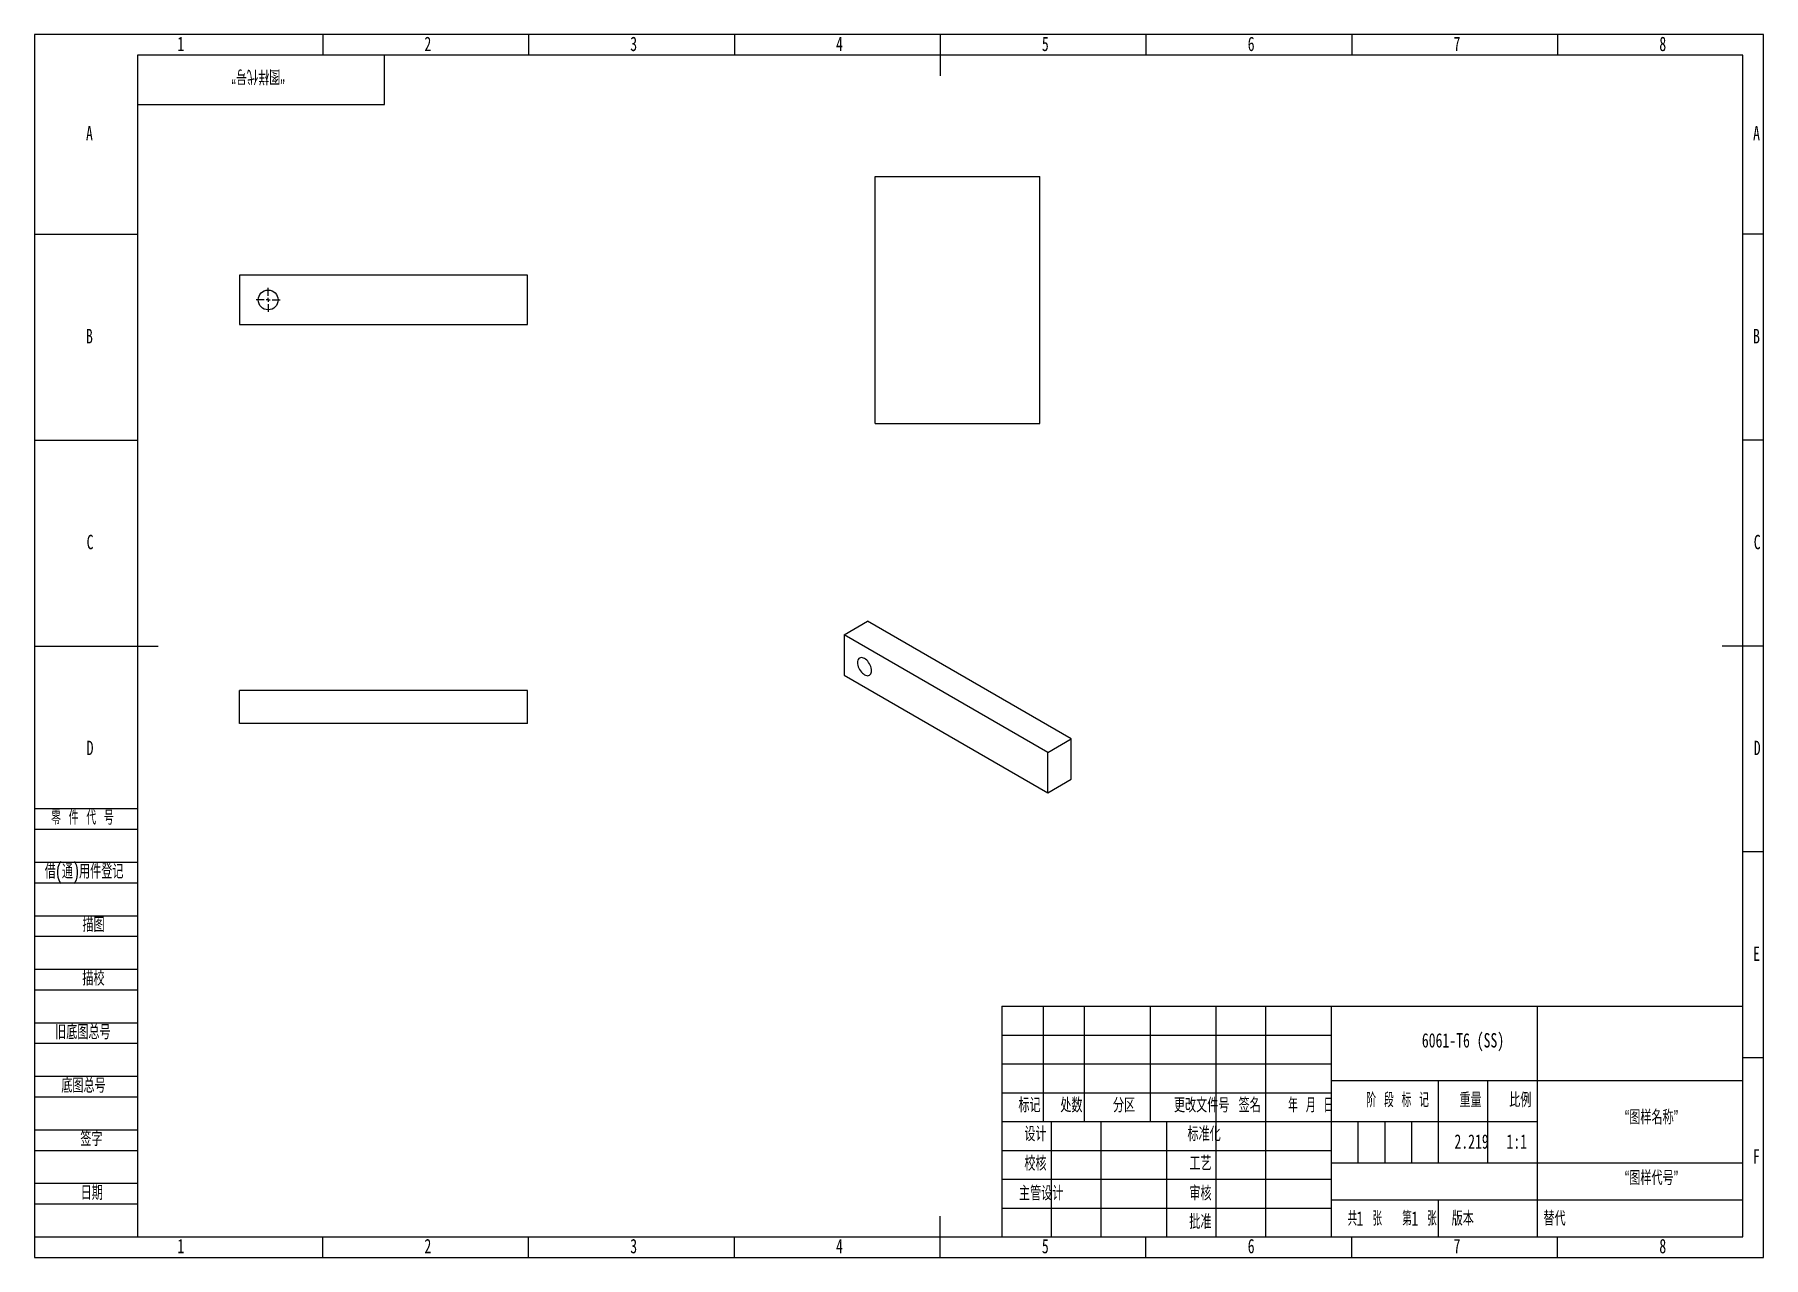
# Model space of a CAD drawing. Header units: millimetres. Extents: x 0 to 420, y 0 to 297.
import ezdxf

# ---------------------------------------------------------------- set-up
doc = ezdxf.new("R2010")
doc.units = ezdxf.units.MM
for name, color, linetype in [('10', 7, 'Continuous'), ('5', 7, 'Continuous'), ('9', 7, 'Continuous'), ('SLD-0', 7, 'Continuous')]:
    doc.layers.add(name, color=color, linetype=linetype)
doc.styles.add('SLDTEXTSTYLE0', font='TXT', dxfattribs={"width": 0.7, "bigfont": 'bigfont'})
doc.styles.add('SLDTEXTSTYLE1', font='TXT', dxfattribs={"width": 0.62, "bigfont": 'bigfont'})
doc.styles.add('SLDTEXTSTYLE2', font='TXT', dxfattribs={"width": 0.614286, "bigfont": 'bigfont'})
doc.styles.add('SLDTEXTSTYLE3', font='TXT', dxfattribs={"width": 0.6, "bigfont": 'bigfont'})
doc.styles.add('SLDTEXTSTYLE4', font='TXT', dxfattribs={"width": 0.7})

# ---------------------------------------------------------------- blocks, each defined once
blk = doc.blocks.new('SW_CENTERMARKSYMBOL_0')
at = {"layer": '10', "color": 0}
for p, q in [((-1, 0), (-2.9, 0)), ((0, 0), (-0.5, 0)), ((0, 1), (0, 2.9)), ((0, 0), (0, 0.5)), ((0, 0), (0, -0.5)), ((0, 0), (0.5, 0)), ((1, 0), (2.9, 0)), ((0, -1), (0, -2.9))]:
    blk.add_line(p, q, dxfattribs=at)

msp = doc.modelspace()

# ---------------------------------------------------------------- linework, layer by layer
at = {"color": 7, "linetype": 'Continuous', "lineweight": 25}
for p, q in [((204.25, 202.56), (204.25, 262.56)), ((204.25, 262.56), (244.25, 262.56)), ((244.25, 202.56), (244.25, 262.56)), ((119.75, 238.56), (49.75, 238.56)), ((49.75, 238.56), (49.75, 226.56)), ((119.75, 226.56), (119.75, 238.56)), ((49.75, 226.56), (119.75, 226.56)), ((204.25, 202.56), (244.25, 202.56)), ((196.67, 151.24), (202.33, 154.51)), ((246.17, 122.67), (196.67, 151.24)), ((196.67, 151.24), (196.67, 141.44)), ((251.83, 125.93), (202.33, 154.51)), ((196.67, 141.44), (246.17, 112.87)), ((119.75, 137.69), (49.75, 137.69)), ((49.75, 129.69), (49.75, 137.69)), ((119.75, 129.69), (119.75, 137.69)), ((119.75, 129.69), (49.75, 129.69)), ((246.17, 122.67), (251.83, 125.93)), ((246.17, 112.87), (246.17, 122.67)), ((251.83, 116.13), (251.83, 125.93)), ((246.17, 112.87), (251.83, 116.13))]:
    msp.add_line(p, q, dxfattribs=at)
at = {"color": 7, "linetype": 'Continuous', "lineweight": 25, "flags": 128}
msp.add_lwpolyline([(203.32, 142.5), (203.3, 142.82), (203.24, 143.16), (203.13, 143.5), (203, 143.84), (202.82, 144.18), (202.62, 144.49), (202.39, 144.79), (202.15, 145.05), (201.89, 145.27), (201.62, 145.44), (201.36, 145.57), (201.1, 145.65), (200.85, 145.68), (200.63, 145.65), (200.42, 145.56), (200.25, 145.43), (200.11, 145.25), (200.01, 145.02), (199.95, 144.76), (199.93, 144.46), (199.95, 144.15), (200.01, 143.81), (200.11, 143.47), (200.25, 143.13), (200.42, 142.79), (200.63, 142.47), (200.85, 142.18), (201.1, 141.92), (201.36, 141.7), (201.62, 141.52), (201.89, 141.4), (202.15, 141.32), (202.39, 141.29), (202.62, 141.32), (202.82, 141.41), (203, 141.54), (203.13, 141.72), (203.24, 141.95), (203.3, 142.21), (203.32, 142.5)], dxfattribs=at)
at = {"color": 7, "linetype": 'Continuous', "lineweight": 25}
msp.add_circle((56.75, 232.56), 2.4, dxfattribs=at)
at = {"layer": '10', "color": 7}
for p, q in [((0, 109), (25, 109)), ((0, 104), (25, 104)), ((0, 96), (25, 96)), ((0, 91), (25, 91)), ((0, 83), (25, 83)), ((0, 78), (25, 78)), ((0, 70), (25, 70)), ((0, 65), (25, 65)), ((0, 57), (25, 57)), ((0, 52), (25, 52)), ((235, 54), (315, 54)), ((235, 47), (315, 47)), ((0, 44), (25, 44)), ((0, 39), (25, 39)), ((0, 31), (25, 31)), ((0, 26), (25, 26)), ((0, 18), (25, 18)), ((0, 13), (25, 13))]:
    msp.add_line(p, q, dxfattribs=at)
at = {"layer": '10', "color": 7, "lineweight": 25}
for p, q in [((245, 61), (245, 33)), ((255, 61), (255, 33)), ((271, 61), (271, 33)), ((287, 61), (287, 5)), ((299, 61), (299, 5)), ((315, 61), (315, 5)), ((365, 61), (365, 33)), ((315, 43), (415, 43)), ((340.99, 43), (340.99, 23)), ((353, 43), (353, 23)), ((235, 40), (315, 40)), ((235, 33), (365, 33)), ((247, 33), (247, 5)), ((259, 33), (259, 5)), ((275, 33), (275, 5)), ((365, 33), (365, 5)), ((235, 26), (315, 26)), ((315, 23), (415, 23)), ((235, 19), (315, 19)), ((315, 14), (415, 14)), ((235, 12), (315, 12))]:
    msp.add_line(p, q, dxfattribs=at)
at = {"layer": '5'}
for p, q in [((70, 297), (70, 292)), ((120, 297), (120, 292)), ((170, 297), (170, 292)), ((270, 297), (270, 292)), ((320, 297), (320, 292)), ((370, 297), (370, 292)), ((0, 248.5), (25, 248.5)), ((420, 248.5), (415, 248.5)), ((0, 198.5), (25, 198.5)), ((420, 198.5), (415, 198.5)), ((420, 98.5), (415, 98.5)), ((420, 48.5), (415, 48.5)), ((70, 0), (70, 5)), ((120, 0), (120, 5)), ((170, 0), (170, 5)), ((270, 0), (270, 5)), ((320, 0), (320, 5)), ((370, 0), (370, 5))]:
    msp.add_line(p, q, dxfattribs=at)
at = {"layer": '5', "lineweight": 25}
for p, q in [((220, 297), (220, 287)), ((0, 148.5), (30, 148.5)), ((420, 148.5), (410, 148.5)), ((220, 0), (220, 10))]:
    msp.add_line(p, q, dxfattribs=at)
at = {"layer": '5', "color": 7, "lineweight": 25}
for p, q in [((415, 292), (25, 292)), ((25, 292), (25, 5)), ((85, 280), (85, 292)), ((415, 5), (415, 292)), ((25, 280), (85, 280)), ((235, 61), (415, 61)), ((235, 61), (235, 5)), ((0, 5), (415, 5))]:
    msp.add_line(p, q, dxfattribs=at)
at = {"layer": '9', "color": 7}
for p, q in [((420, 297), (0, 297)), ((0, 297), (0, 0)), ((420, 148.5), (420, 297)), ((420, 0), (420, 148.5)), ((0, 0), (420, 0))]:
    msp.add_line(p, q, dxfattribs=at)
at = {"layer": 'SLD-0'}
for p, q in [((321.5, 33), (321.5, 23)), ((328, 33), (328, 23)), ((334.5, 33), (334.5, 23))]:
    msp.add_line(p, q, dxfattribs=at)
at = {"layer": 'SLD-0', "lineweight": 25}
msp.add_line((340.99, 14), (340.99, 5), dxfattribs=at)

# ---------------------------------------------------------------- block references
at = {"layer": '10'}
msp.add_blockref('SW_CENTERMARKSYMBOL_0', (56.75, 232.56), dxfattribs=at)

# ---------------------------------------------------------------- texts
at = {"layer": '10', "char_height": 3.5}
for s, insert, attachment_point, style in [('1', (35.54, 296.5), 2, 'SLDTEXTSTYLE4'), ('2', (95.54, 296.5), 2, 'SLDTEXTSTYLE4'), ('3', (145.54, 296.5), 2, 'SLDTEXTSTYLE4'), ('4', (195.54, 296.5), 2, 'SLDTEXTSTYLE4'), ('5', (245.54, 296.5), 2, 'SLDTEXTSTYLE4'), ('6', (295.55, 296.5), 2, 'SLDTEXTSTYLE4'), ('7', (345.55, 296.5), 2, 'SLDTEXTSTYLE4'), ('8', (395.55, 296.5), 2, 'SLDTEXTSTYLE4'), ('A', (13.32, 274.79), 2, 'SLDTEXTSTYLE4'), ('A', (418.32, 274.79), 2, 'SLDTEXTSTYLE4'), ('B', (13.32, 225.5), 2, 'SLDTEXTSTYLE4'), ('B', (418.32, 225.5), 2, 'SLDTEXTSTYLE4'), ('C', (13.48, 175.5), 2, 'SLDTEXTSTYLE4'), ('C', (418.48, 175.5), 2, 'SLDTEXTSTYLE4'), ('D', (13.48, 125.5), 2, 'SLDTEXTSTYLE4'), ('D', (418.48, 125.5), 2, 'SLDTEXTSTYLE4'), ('E', (418.32, 75.5), 2, 'SLDTEXTSTYLE4'), ('6061-T6 (SS)', (347.02, 54.48), 2, 'SLDTEXTSTYLE4'), ('“图样名称”', (392.8, 35.79), 2, 'SLDTEXTSTYLE0'), ('2.219', (349.1, 29.9), 2, 'SLDTEXTSTYLE4'), ('1:1', (360.08, 29.9), 2, 'SLDTEXTSTYLE4'), ('F', (418.28, 26.29), 2, 'SLDTEXTSTYLE4'), ('“图样代号”', (392.8, 21.05), 2, 'SLDTEXTSTYLE0'), ('1', (321.14, 11.2), 1, 'SLDTEXTSTYLE4'), ('1', (334.48, 11.2), 1, 'SLDTEXTSTYLE4'), ('1', (35.54, 4.5), 2, 'SLDTEXTSTYLE4'), ('2', (95.54, 4.5), 2, 'SLDTEXTSTYLE4'), ('3', (145.54, 4.5), 2, 'SLDTEXTSTYLE4'), ('4', (195.54, 4.5), 2, 'SLDTEXTSTYLE4'), ('5', (245.54, 4.5), 2, 'SLDTEXTSTYLE4'), ('6', (295.55, 4.5), 2, 'SLDTEXTSTYLE4'), ('7', (345.55, 4.5), 2, 'SLDTEXTSTYLE4'), ('8', (395.55, 4.5), 2, 'SLDTEXTSTYLE4')]:
    msp.add_mtext(s, dxfattribs=dict(at, insert=insert, attachment_point=attachment_point, style=style))
at = {"layer": '10', "color": 7, "char_height": 3.5}
for s, insert, attachment_point, style in [('零 件 代 号', (4.02, 108.59), 1, 'SLDTEXTSTYLE2'), ('借(通)用件登记', (2.47, 95.5), 1, 'SLDTEXTSTYLE0'), ('描图', (14.33, 82.55), 2, 'SLDTEXTSTYLE0'), ('描校', (14.3, 69.52), 2, 'SLDTEXTSTYLE0'), ('旧底图总号', (5, 56.49), 1, 'SLDTEXTSTYLE0'), ('底图总号', (6.5, 43.49), 1, 'SLDTEXTSTYLE0'), ('标记', (241.71, 38.72), 2, 'SLDTEXTSTYLE0'), ('处数', (251.89, 38.72), 2, 'SLDTEXTSTYLE0'), ('分区', (264.68, 38.72), 2, 'SLDTEXTSTYLE0'), ('更改文件号', (283.53, 38.72), 2, 'SLDTEXTSTYLE0'), ('签名', (295.19, 38.72), 2, 'SLDTEXTSTYLE0'), ('年 月 日', (310.04, 38.72), 2, 'SLDTEXTSTYLE1'), ('阶 段 标 记', (331.13, 39.99), 2, 'SLDTEXTSTYLE2'), ('重量', (348.85, 39.99), 2, 'SLDTEXTSTYLE0'), ('比例', (360.94, 39.99), 2, 'SLDTEXTSTYLE0'), ('签字', (13.8, 30.54), 2, 'SLDTEXTSTYLE0'), ('设计', (243.15, 31.73), 2, 'SLDTEXTSTYLE0'), ('标准化', (284.12, 31.73), 2, 'SLDTEXTSTYLE0'), ('校核', (243.15, 24.56), 2, 'SLDTEXTSTYLE0'), ('工艺', (283.24, 24.6), 2, 'SLDTEXTSTYLE0'), ('日期', (13.88, 17.44), 2, 'SLDTEXTSTYLE0'), ('主管设计', (244.53, 17.33), 2, 'SLDTEXTSTYLE0'), ('审核', (283.23, 17.33), 2, 'SLDTEXTSTYLE0'), ('批准', (283.22, 10.44), 2, 'SLDTEXTSTYLE0'), ('共  张', (323.18, 11.2), 2, 'SLDTEXTSTYLE3'), ('第  张', (336.44, 11.2), 2, 'SLDTEXTSTYLE3'), ('版本', (346.96, 11.2), 2, 'SLDTEXTSTYLE0')]:
    msp.add_mtext(s, dxfattribs=dict(at, insert=insert, attachment_point=attachment_point, style=style))
at = {"layer": 'SLD-0', "insert": (54.31, 285.02), "char_height": 3.5, "attachment_point": 2, "rotation": 180, "style": 'SLDTEXTSTYLE0'}
msp.add_mtext('“图样代号”', dxfattribs=at)
at = {"layer": 'SLD-0', "insert": (366.56, 11.2), "char_height": 3.5, "attachment_point": 1, "style": 'SLDTEXTSTYLE0'}
msp.add_mtext('替代', dxfattribs=at)

doc.saveas('drawing.dxf')
